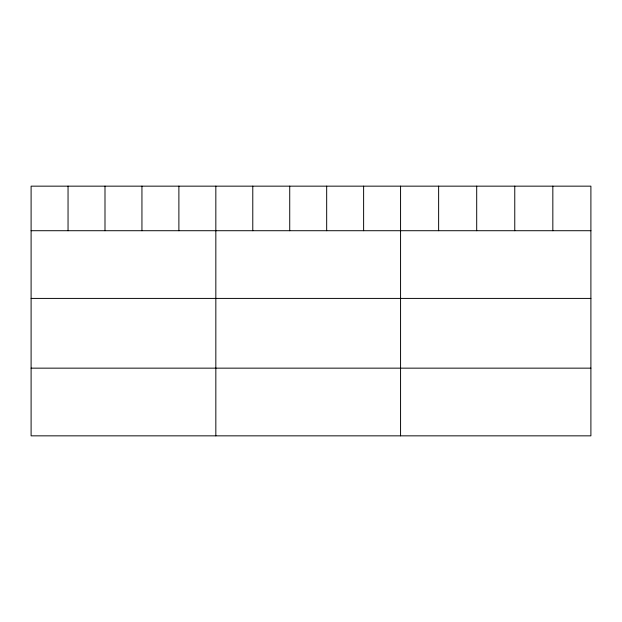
<?xml version="1.0" encoding="UTF-8"?>
<svg xmlns="http://www.w3.org/2000/svg" width="622" height="622" viewBox="0 0 622 622"><rect width="100%" height="100%" fill="white"/><g stroke="black" fill="none" stroke-linecap="round" stroke-linejoin="round"><path stroke-width="0.93" d="M590.9 230.715L590.9 435.843L31.1 435.843L31.1 186.157L590.9 186.157L590.9 230.715L31.1 230.715M31.1 298.412L590.9 298.412M31.1 368.154L590.9 368.154M552.834 186.157L552.834 230.715M514.767 186.157L514.767 230.715M476.701 186.157L476.701 230.715M438.634 186.157L438.634 230.715M400.568 186.157L400.568 435.843M363.621 186.157L363.621 230.715M326.674 186.157L326.674 230.715M289.728 186.157L289.728 230.715M252.781 186.157L252.781 230.715M215.834 186.157L215.834 435.843M178.887 186.157L178.887 230.715M141.94 186.157L141.94 230.715M104.994 186.157L104.994 230.715M68.047 186.157L68.047 230.715"/></g></svg>
